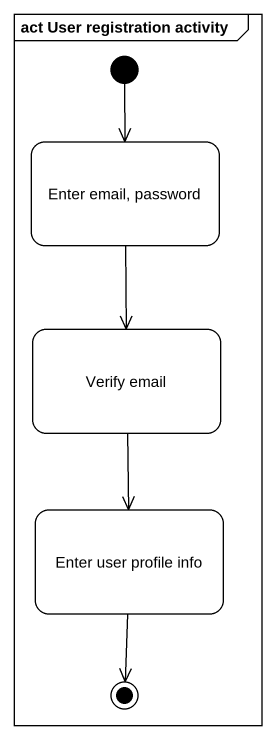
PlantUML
@startuml
mainframe act User registration activity
hide empty description
state "Enter email, password" as Enter_email_password
state "Verify email" as Verify_email
state "Enter user profile info" as Enter_user_profile_info
[*] --> Enter_email_password
Enter_email_password --> Verify_email
Verify_email --> Enter_user_profile_info
Enter_user_profile_info --> [*]
@enduml
